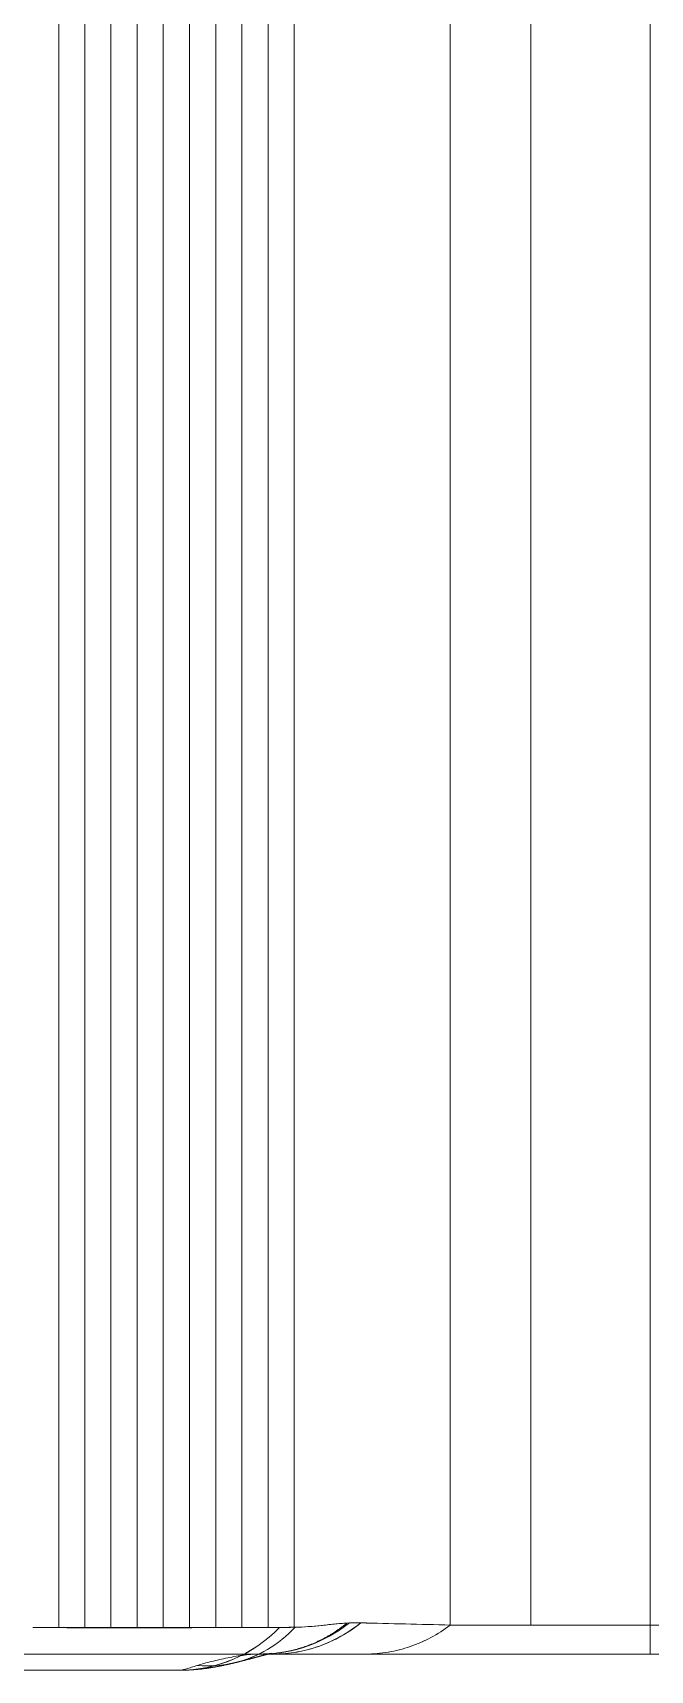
# Model space of a CAD drawing. Header units: millimetres. Extents: x 107797 to 108294, y 9317 to 9593.
# Drawn here: x 107996.84 to 108004.53, y 9347.01 to 9367.41 of the extents above; entities that cross this region are included whole.
import ezdxf

# ---------------------------------------------------------------- set-up
doc = ezdxf.new("R2010")
doc.units = ezdxf.units.MM
doc.linetypes.add('DASHED', pattern=[0])
doc.layers.add('PUNCH', color=2, linetype='Continuous')

msp = doc.modelspace()

# ---------------------------------------------------------------- linework, layer by layer
at = {"layer": 'PUNCH', "color": 11, "linetype": 'Continuous', "lineweight": 13}
for p, q in [((107997.163, 9428.615), (107997.163, 9347.544)), ((107997.488, 9428.615), (107997.488, 9347.542)), ((107997.813, 9428.615), (107997.813, 9347.542)), ((107998.139, 9428.615), (107998.139, 9347.542)), ((107998.465, 9428.615), (107998.465, 9347.543)), ((107998.792, 9428.615), (107998.792, 9347.543)), ((107999.118, 9428.615), (107999.118, 9347.544)), ((107999.445, 9428.615), (107999.445, 9347.545)), ((107999.771, 9428.615), (107999.771, 9347.546)), ((108000.096, 9428.615), (108000.096, 9347.55)), ((108002.037, 9428.615), (108002.037, 9347.575)), ((107999.777, 9347.215), (107999.841, 9347.215)), ((107999.809, 9347.222), (107999.816, 9347.224)), ((107999.842, 9347.215), (108000.99, 9347.215)), ((108000.992, 9347.215), (108004.527, 9347.215)), ((107995.597, 9347.013), (107998.671, 9347.013)), ((107998.671, 9347.013), (107998.678, 9347.013)), ((107999.361, 9347.108), (107999.362, 9347.108)), ((107999.362, 9347.108), (107999.368, 9347.11))]:
    msp.add_line(p, q, dxfattribs=at)
at = {"layer": 'PUNCH', "color": 11, "linetype": 'DASHED', "lineweight": 13}
for p, q in [((108000.096, 9428.615), (108000.096, 9347.549)), ((107999.913, 9347.545), (107996.84, 9347.545)), ((108027.88, 9347.576), (108004.527, 9347.576)), ((107991.414, 9347.215), (107999.685, 9347.215)), ((107999.685, 9347.215), (107999.777, 9347.215)), ((107999.816, 9347.224), (107999.817, 9347.224))]:
    msp.add_line(p, q, dxfattribs=at)
at = {"layer": 'PUNCH', "color": 155, "linetype": 'DASHED', "lineweight": 13}
for p, q in [((108003.042, 9428.615), (108003.042, 9347.576)), ((108004.527, 9428.615), (108004.527, 9347.576)), ((107999.362, 9347.108), (107999.364, 9347.109))]:
    msp.add_line(p, q, dxfattribs=at)
at = {"layer": 'PUNCH', "color": 11, "linetype": 'Continuous', "lineweight": 13}
for centre, major_axis, ratio, start_param, end_param in [((107998.671, 9349.013), (0, -2), 0.914375, 0, 0.747106), ((107998.89, 9349.052), (0.472, -1.944), 0.849343, 6.283045, 6.792318), ((108035.633, 9349.215), (-58.615, 0), 0.034119, 0.937094, 0.960473)]:
    msp.add_ellipse(centre, major_axis=major_axis, ratio=ratio, start_param=start_param, end_param=end_param, dxfattribs=at)
at = {"layer": 'PUNCH', "color": 155, "linetype": 'DASHED', "lineweight": 13}
for centre, major_axis, ratio, start_param, end_param in [((107998.671, 9349.013), (0, 2), 0.914375, 3.145525, 3.888408), ((107998.89, 9349.052), (-0.472, 1.944), 0.849353, 3.143609, 3.650381), ((107999.686, 9349.215), (0, 2), 0.92705, 3.14759, 3.773992), ((107999.842, 9349.215), (0, 2), 0.914375, 3.141593, 3.774967), ((107998.89, 9349.052), (-0.472, 1.944), 0.849353, 2.863373, 3.141555)]:
    msp.add_ellipse(centre, major_axis=major_axis, ratio=ratio, start_param=start_param, end_param=end_param, dxfattribs=at)
at = {"layer": 'PUNCH', "color": 11, "linetype": 'DASHED', "lineweight": 13}
for centre, major_axis, ratio, start_param, end_param in [((108035.613, 9349.215), (-58.612, 0), 0.034119, 0.937457, 0.960822), ((107999.686, 9349.215), (0, 2), 0.92705, 3.141593, 3.147591), ((107998.89, 9349.052), (0.472, -1.944), 0.849343, 6.004941, 6.283045)]:
    msp.add_ellipse(centre, major_axis=major_axis, ratio=ratio, start_param=start_param, end_param=end_param, dxfattribs=at)
at = {"layer": 'PUNCH', "color": 11, "linetype": 'Continuous', "lineweight": 13}
for points, knots in [([(107997.163, 9347.544), (107997.109, 9347.544), (107997.055, 9347.544), (107996.975, 9347.545), (107996.948, 9347.545), (107996.894, 9347.545), (107996.867, 9347.546), (107996.84, 9347.546)], [0, 0, 0, 0, 0.5, 0.5, 0.75, 0.75, 1, 1, 1, 1]), ([(107997.488, 9347.542), (107997.434, 9347.543), (107997.379, 9347.543), (107997.298, 9347.543), (107997.271, 9347.543), (107997.217, 9347.544), (107997.19, 9347.544), (107997.163, 9347.544)], [0, 0, 0, 0, 0.5, 0.5, 0.75, 0.75, 1, 1, 1, 1]), ([(107997.813, 9347.542), (107997.759, 9347.542), (107997.705, 9347.542), (107997.623, 9347.542), (107997.596, 9347.542), (107997.542, 9347.542), (107997.515, 9347.542), (107997.488, 9347.542)], [0, 0, 0, 0, 0.5, 0.5, 0.75, 0.75, 1, 1, 1, 1]), ([(107998.465, 9347.543), (107998.438, 9347.543), (107998.411, 9347.542), (107998.343, 9347.542), (107998.302, 9347.542), (107998.221, 9347.542), (107998.18, 9347.542), (107998.139, 9347.542)], [0, 0, 0, 0, 0.25, 0.25, 0.625, 0.625, 1, 1, 1, 1]), ([(107998.792, 9347.543), (107998.765, 9347.543), (107998.737, 9347.543), (107998.669, 9347.543), (107998.629, 9347.543), (107998.547, 9347.543), (107998.506, 9347.543), (107998.465, 9347.543)], [0, 0, 0, 0, 0.25, 0.25, 0.625, 0.625, 1, 1, 1, 1]), ([(107999.118, 9347.544), (107999.091, 9347.544), (107999.064, 9347.544), (107998.996, 9347.544), (107998.955, 9347.544), (107998.873, 9347.544), (107998.833, 9347.543), (107998.792, 9347.543)], [0, 0, 0, 0, 0.25, 0.25, 0.625, 0.625, 1, 1, 1, 1]), ([(107999.445, 9347.545), (107999.418, 9347.545), (107999.39, 9347.545), (107999.322, 9347.545), (107999.282, 9347.545), (107999.2, 9347.544), (107999.159, 9347.544), (107999.118, 9347.544)], [0, 0, 0, 0, 0.25, 0.25, 0.625, 0.625, 1, 1, 1, 1]), ([(107999.771, 9347.546), (107999.744, 9347.546), (107999.717, 9347.545), (107999.649, 9347.545), (107999.608, 9347.545), (107999.526, 9347.545), (107999.486, 9347.545), (107999.445, 9347.545)], [0, 0, 0, 0, 0.25, 0.25, 0.625, 0.625, 1, 1, 1, 1]), ([(107999.685, 9347.215), (107999.699, 9347.215), (107999.726, 9347.215), (107999.767, 9347.217), (107999.808, 9347.219), (107999.848, 9347.223), (107999.889, 9347.228), (107999.93, 9347.233), (107999.97, 9347.24), (108000.01, 9347.247), (108000.05, 9347.256), (108000.091, 9347.265), (108000.13, 9347.276), (108000.17, 9347.288), (108000.209, 9347.3), (108000.248, 9347.314), (108000.287, 9347.328), (108000.319, 9347.341), (108000.345, 9347.352), (108000.364, 9347.36), (108000.382, 9347.369), (108000.401, 9347.378), (108000.42, 9347.387), (108000.438, 9347.396), (108000.457, 9347.405), (108000.475, 9347.415), (108000.493, 9347.425), (108000.511, 9347.435), (108000.529, 9347.446), (108000.547, 9347.456), (108000.565, 9347.467), (108000.583, 9347.478), (108000.6, 9347.489), (108000.618, 9347.501), (108000.635, 9347.513), (108000.652, 9347.525), (108000.669, 9347.537), (108000.686, 9347.549), (108000.703, 9347.562), (108000.72, 9347.575), (108000.736, 9347.588), (108000.747, 9347.597), (108000.753, 9347.601)], [0, 0, 0, 0, 0.035537, 0.071104, 0.106699, 0.142323, 0.177976, 0.213655, 0.249362, 0.285096, 0.320857, 0.356644, 0.392456, 0.428293, 0.464156, 0.500042, 0.535953, 0.571887, 0.589666, 0.60745, 0.62524, 0.643035, 0.660836, 0.678642, 0.696454, 0.71427, 0.732092, 0.749919, 0.767751, 0.785588, 0.80343, 0.821276, 0.839128, 0.856985, 0.874846, 0.892711, 0.910582, 0.928457, 0.946336, 0.96422, 0.982108, 1, 1, 1, 1]), ([(107999.914, 9347.546), (107999.902, 9347.546), (107999.89, 9347.546), (107999.86, 9347.546), (107999.842, 9347.546), (107999.807, 9347.546), (107999.789, 9347.546), (107999.771, 9347.546)], [0, 0, 0, 0, 0.25, 0.25, 0.625, 0.625, 1, 1, 1, 1]), ([(107999.914, 9347.546), (107999.944, 9347.546), (107999.974, 9347.546), (108000.035, 9347.548), (108000.065, 9347.549), (108000.096, 9347.55)], [0, 0, 0, 0, 0.5, 0.5, 1, 1, 1, 1]), ([(108000.106, 9347.55), (108000.214, 9347.55), (108000.322, 9347.56), (108000.483, 9347.577), (108000.537, 9347.583), (108000.645, 9347.594), (108000.699, 9347.598), (108000.753, 9347.601)], [0, 0, 0, 0, 0.5, 0.5, 0.75, 0.75, 1, 1, 1, 1]), ([(108002.038, 9347.574), (108002.092, 9347.574), (108002.153, 9347.574), (108002.257, 9347.574), (108002.294, 9347.574), (108002.352, 9347.574), (108002.372, 9347.574), (108002.413, 9347.574), (108002.434, 9347.574), (108002.54, 9347.573), (108002.632, 9347.573), (108002.828, 9347.573), (108002.931, 9347.573), (108003.069, 9347.573), (108003.097, 9347.573), (108003.153, 9347.573), (108003.182, 9347.574), (108003.268, 9347.574), (108003.326, 9347.574), (108003.504, 9347.574), (108003.625, 9347.574), (108003.813, 9347.574), (108003.877, 9347.574), (108003.973, 9347.574), (108004.005, 9347.574), (108004.07, 9347.575), (108004.103, 9347.575), (108004.265, 9347.575), (108004.396, 9347.575), (108004.528, 9347.575)], [0, 0, 0, 0, 0.125, 0.125, 0.1875, 0.1875, 0.21875, 0.21875, 0.25, 0.25, 0.375, 0.375, 0.5, 0.5, 0.53125, 0.53125, 0.5625, 0.5625, 0.625, 0.625, 0.75, 0.75, 0.8125, 0.8125, 0.84375, 0.84375, 0.875, 0.875, 1, 1, 1, 1]), ([(107999.363, 9347.108), (107999.364, 9347.109), (107999.368, 9347.11), (107999.375, 9347.111), (107999.382, 9347.113), (107999.387, 9347.114), (107999.389, 9347.115), (107999.395, 9347.116), (107999.405, 9347.119), (107999.417, 9347.122), (107999.43, 9347.125), (107999.442, 9347.128), (107999.453, 9347.131), (107999.465, 9347.134), (107999.476, 9347.137), (107999.487, 9347.14), (107999.498, 9347.143), (107999.508, 9347.145), (107999.518, 9347.148), (107999.528, 9347.15), (107999.537, 9347.153), (107999.546, 9347.155), (107999.555, 9347.158), (107999.563, 9347.16), (107999.571, 9347.162), (107999.58, 9347.164), (107999.59, 9347.167), (107999.6, 9347.17), (107999.61, 9347.172), (107999.62, 9347.175), (107999.629, 9347.177), (107999.638, 9347.18), (107999.647, 9347.182), (107999.656, 9347.185), (107999.664, 9347.187), (107999.672, 9347.189), (107999.68, 9347.191), (107999.687, 9347.193), (107999.695, 9347.195), (107999.702, 9347.197), (107999.708, 9347.198), (107999.715, 9347.2), (107999.721, 9347.202), (107999.727, 9347.203), (107999.733, 9347.204), (107999.739, 9347.206), (107999.744, 9347.207), (107999.749, 9347.208), (107999.754, 9347.21), (107999.759, 9347.211), (107999.763, 9347.212), (107999.767, 9347.213), (107999.771, 9347.214), (107999.775, 9347.215), (107999.779, 9347.216), (107999.782, 9347.216), (107999.786, 9347.217), (107999.789, 9347.218), (107999.792, 9347.219), (107999.795, 9347.219), (107999.798, 9347.22), (107999.801, 9347.221), (107999.803, 9347.221), (107999.805, 9347.221), (107999.807, 9347.222), (107999.809, 9347.222), (107999.811, 9347.223), (107999.812, 9347.223), (107999.813, 9347.223), (107999.814, 9347.223), (107999.815, 9347.223), (107999.816, 9347.224), (107999.816, 9347.224), (107999.817, 9347.224), (107999.817, 9347.224), (107999.817, 9347.224), (107999.817, 9347.224)], [0, 0, 0, 0, 0.004402, 0.016726, 0.028861, 0.032813, 0.036254, 0.039912, 0.057064, 0.074023, 0.090792, 0.107367, 0.123747, 0.139927, 0.155908, 0.171686, 0.187262, 0.202634, 0.217802, 0.232766, 0.247527, 0.262084, 0.27644, 0.288535, 0.30252, 0.316806, 0.334641, 0.352253, 0.369637, 0.386793, 0.403726, 0.420437, 0.436929, 0.453204, 0.469266, 0.485117, 0.500762, 0.516202, 0.531442, 0.546484, 0.561333, 0.575992, 0.590464, 0.604753, 0.618863, 0.632798, 0.646561, 0.660156, 0.673588, 0.686858, 0.699973, 0.712934, 0.725747, 0.738415, 0.750964, 0.763544, 0.776812, 0.789953, 0.802969, 0.815862, 0.828637, 0.841296, 0.853844, 0.866284, 0.87862, 0.890855, 0.902992, 0.915036, 0.92699, 0.938857, 0.950641, 0.962346, 0.973975, 0.985531, 0.997019, 1, 1, 1, 1]), ([(108004.527, 9347.215), (108009.645, 9347.215), (108014.762, 9347.215), (108022.547, 9347.215), (108025.213, 9347.215), (108027.88, 9347.215)], [0, 0, 0, 0, 0.657432, 0.657432, 1, 1, 1, 1]), ([(107998.678, 9347.013), (107998.679, 9347.013), (107998.681, 9347.013), (107998.685, 9347.013), (107998.691, 9347.013), (107998.697, 9347.013), (107998.703, 9347.013), (107998.711, 9347.013), (107998.719, 9347.014), (107998.728, 9347.014), (107998.734, 9347.014), (107998.737, 9347.014)], [0, 0, 0, 0, 0.035772, 0.118734, 0.211446, 0.314797, 0.429705, 0.557099, 0.697907, 0.853021, 1, 1, 1, 1]), ([(107998.679, 9347.013), (107998.679, 9347.013), (107998.681, 9347.013), (107998.685, 9347.013), (107998.691, 9347.013), (107998.697, 9347.013), (107998.704, 9347.013), (107998.712, 9347.013), (107998.721, 9347.014), (107998.731, 9347.014), (107998.741, 9347.014), (107998.751, 9347.014), (107998.758, 9347.015), (107998.761, 9347.015), (107998.764, 9347.015), (107998.771, 9347.015), (107998.782, 9347.016), (107998.798, 9347.017), (107998.814, 9347.018), (107998.83, 9347.019), (107998.845, 9347.02), (107998.86, 9347.021), (107998.875, 9347.022), (107998.889, 9347.024), (107998.903, 9347.025), (107998.917, 9347.026), (107998.93, 9347.028), (107998.943, 9347.029), (107998.955, 9347.031), (107998.968, 9347.032), (107998.979, 9347.034), (107998.991, 9347.035), (107999.001, 9347.037), (107999.012, 9347.038), (107999.022, 9347.04), (107999.032, 9347.041), (107999.041, 9347.043), (107999.05, 9347.044), (107999.06, 9347.046), (107999.072, 9347.048), (107999.086, 9347.05), (107999.099, 9347.052), (107999.112, 9347.054), (107999.125, 9347.057), (107999.137, 9347.059), (107999.15, 9347.061), (107999.162, 9347.064), (107999.174, 9347.066), (107999.185, 9347.068), (107999.196, 9347.071), (107999.208, 9347.073), (107999.218, 9347.075), (107999.229, 9347.078), (107999.239, 9347.08), (107999.249, 9347.082), (107999.259, 9347.084), (107999.268, 9347.086), (107999.278, 9347.088), (107999.287, 9347.09), (107999.295, 9347.092), (107999.304, 9347.094), (107999.312, 9347.096), (107999.319, 9347.098), (107999.324, 9347.099), (107999.328, 9347.1), (107999.335, 9347.102), (107999.344, 9347.104), (107999.354, 9347.106), (107999.36, 9347.108), (107999.361, 9347.108)], [0, 0, 0, 0, 0.001042, 0.007842, 0.015404, 0.023792, 0.033074, 0.043319, 0.054591, 0.066956, 0.080468, 0.095172, 0.103036, 0.106212, 0.10907, 0.11187, 0.132997, 0.153683, 0.174097, 0.194216, 0.214023, 0.233501, 0.252631, 0.271398, 0.289786, 0.307781, 0.325371, 0.342544, 0.359293, 0.375608, 0.391484, 0.406918, 0.421906, 0.436448, 0.450544, 0.464198, 0.477411, 0.49019, 0.502694, 0.522942, 0.54263, 0.562139, 0.581461, 0.600593, 0.61953, 0.638268, 0.656802, 0.675128, 0.69324, 0.711135, 0.728807, 0.746252, 0.763465, 0.780442, 0.797179, 0.813672, 0.829917, 0.84591, 0.861649, 0.877131, 0.892353, 0.907314, 0.922012, 0.930308, 0.93787, 0.945081, 0.968547, 0.991785, 1, 1, 1, 1]), ([(107999.241, 9347.08), (107999.243, 9347.081), (107999.248, 9347.082), (107999.257, 9347.084), (107999.268, 9347.086), (107999.278, 9347.088), (107999.288, 9347.091), (107999.298, 9347.093), (107999.308, 9347.095), (107999.317, 9347.097), (107999.326, 9347.1), (107999.335, 9347.102), (107999.343, 9347.104), (107999.352, 9347.106), (107999.357, 9347.107), (107999.361, 9347.108), (107999.361, 9347.108)], [0, 0, 0, 0, 0.043151, 0.127917, 0.211632, 0.294275, 0.375825, 0.456264, 0.535573, 0.613736, 0.690741, 0.766574, 0.841226, 0.91469, 0.987727, 1, 1, 1, 1])]:
    msp.add_open_spline(points, degree=3, knots=knots, dxfattribs=at)
for points in [[(107997.813, 9347.542), (107997.922, 9347.542), (107998.03, 9347.542), (107998.139, 9347.542)], [(108000.096, 9347.55), (108000.099, 9347.55), (108000.103, 9347.55), (108000.106, 9347.55)], [(108000.753, 9347.601), (108000.81, 9347.604), (108000.867, 9347.605), (108000.925, 9347.604)]]:
    msp.add_open_spline(points, degree=3, dxfattribs=at)
at = {"layer": 'PUNCH', "color": 155, "linetype": 'Continuous', "lineweight": 13}
for points in [[(107999.842, 9347.215), (107999.938, 9347.215), (108000.035, 9347.224), (108000.226, 9347.257), (108000.32, 9347.282), (108000.503, 9347.348), (108000.593, 9347.389), (108000.764, 9347.485), (108000.847, 9347.541), (108000.925, 9347.604)], [(108000.99, 9347.215), (108001.083, 9347.215), (108001.176, 9347.223), (108001.36, 9347.254), (108001.451, 9347.277), (108001.628, 9347.338), (108001.715, 9347.376), (108001.881, 9347.466), (108001.962, 9347.518), (108002.038, 9347.576)], [(108004.527, 9347.215), (108004.527, 9347.215), (108004.527, 9347.223), (108004.527, 9347.254), (108004.527, 9347.277), (108004.527, 9347.338), (108004.527, 9347.376), (108004.527, 9347.465), (108004.527, 9347.517), (108004.527, 9347.576)]]:
    msp.add_open_spline(points, degree=3, knots=[0, 0, 0, 0, 0.25, 0.25, 0.5, 0.5, 0.75, 0.75, 1, 1, 1, 1], dxfattribs=at)
at = {"layer": 'PUNCH', "color": 11, "linetype": 'DASHED', "lineweight": 13}
for points, knots in [([(108000.096, 9347.549), (108000.065, 9347.548), (108000.035, 9347.547), (107999.974, 9347.546), (107999.944, 9347.545), (107999.913, 9347.545)], [0, 0, 0, 0, 0.5, 0.5, 1, 1, 1, 1]), ([(108000.782, 9347.602), (108000.725, 9347.6), (108000.669, 9347.595), (108000.556, 9347.585), (108000.5, 9347.578), (108000.331, 9347.56), (108000.218, 9347.55), (108000.106, 9347.549)], [0, 0, 0, 0, 0.25, 0.25, 0.5, 0.5, 1, 1, 1, 1]), ([(108003.042, 9347.576), (108002.931, 9347.576), (108002.827, 9347.576), (108002.631, 9347.576), (108002.54, 9347.576), (108002.434, 9347.576), (108002.413, 9347.576), (108002.372, 9347.576), (108002.352, 9347.576), (108002.294, 9347.576), (108002.257, 9347.576), (108002.152, 9347.576), (108002.091, 9347.576), (108002.038, 9347.576)], [0, 0, 0, 0, 0.25, 0.25, 0.5, 0.5, 0.5625, 0.5625, 0.625, 0.625, 0.75, 0.75, 1, 1, 1, 1]), ([(108004.527, 9347.576), (108004.395, 9347.576), (108004.265, 9347.576), (108004.007, 9347.576), (108003.88, 9347.576), (108003.723, 9347.576), (108003.692, 9347.576), (108003.63, 9347.576), (108003.599, 9347.576), (108003.506, 9347.576), (108003.446, 9347.576), (108003.267, 9347.576), (108003.152, 9347.576), (108003.042, 9347.576)], [0, 0, 0, 0, 0.25, 0.25, 0.5, 0.5, 0.5625, 0.5625, 0.625, 0.625, 0.75, 0.75, 1, 1, 1, 1]), ([(107999.817, 9347.224), (107999.817, 9347.224), (107999.817, 9347.224), (107999.816, 9347.224), (107999.816, 9347.224), (107999.815, 9347.224), (107999.815, 9347.223), (107999.814, 9347.223), (107999.813, 9347.223), (107999.811, 9347.223), (107999.81, 9347.223), (107999.808, 9347.222), (107999.806, 9347.222), (107999.804, 9347.222), (107999.802, 9347.222), (107999.8, 9347.221), (107999.797, 9347.221), (107999.795, 9347.221), (107999.792, 9347.22), (107999.789, 9347.22), (107999.786, 9347.22), (107999.782, 9347.219), (107999.779, 9347.219), (107999.775, 9347.219), (107999.771, 9347.218), (107999.767, 9347.218), (107999.762, 9347.218), (107999.758, 9347.217), (107999.753, 9347.217), (107999.748, 9347.217), (107999.743, 9347.217), (107999.738, 9347.216), (107999.732, 9347.216), (107999.727, 9347.216), (107999.721, 9347.216), (107999.715, 9347.215), (107999.709, 9347.215), (107999.706, 9347.215), (107999.704, 9347.215), (107999.703, 9347.215), (107999.703, 9347.215), (107999.701, 9347.215), (107999.7, 9347.215), (107999.699, 9347.215), (107999.698, 9347.215), (107999.697, 9347.215), (107999.696, 9347.215), (107999.696, 9347.215), (107999.696, 9347.215)], [0, 0, 0, 0, 0.019586, 0.046083, 0.072445, 0.09868, 0.124798, 0.150806, 0.176713, 0.202527, 0.228258, 0.253913, 0.279501, 0.30503, 0.33051, 0.355948, 0.381353, 0.406725, 0.431124, 0.456992, 0.482897, 0.508844, 0.534844, 0.560904, 0.587033, 0.61324, 0.639534, 0.665923, 0.692416, 0.719022, 0.74575, 0.772608, 0.799606, 0.826751, 0.854053, 0.881521, 0.909162, 0.923048, 0.93001, 0.931444, 0.932879, 0.943295, 0.953493, 0.963482, 0.973288, 0.982938, 0.992457, 1, 1, 1, 1])]:
    msp.add_open_spline(points, degree=3, knots=knots, dxfattribs=at)
for points in [[(108000.106, 9347.549), (108000.102, 9347.549), (108000.099, 9347.549), (108000.096, 9347.549)], [(108000.924, 9347.603), (108000.877, 9347.604), (108000.829, 9347.604), (108000.782, 9347.602)]]:
    msp.add_open_spline(points, degree=3, dxfattribs=at)
at = {"layer": 'PUNCH', "color": 155, "linetype": 'DASHED', "lineweight": 13}
for points, knots in [([(108000.989, 9347.215), (108001.082, 9347.215), (108001.175, 9347.223), (108001.359, 9347.254), (108001.45, 9347.277), (108001.628, 9347.338), (108001.714, 9347.376), (108001.881, 9347.466), (108001.961, 9347.517), (108002.038, 9347.576)], [0, 0, 0, 0, 0.25, 0.25, 0.5, 0.5, 0.75, 0.75, 1, 1, 1, 1]), ([(108004.527, 9347.215), (108004.527, 9347.215), (108004.527, 9347.223), (108004.527, 9347.254), (108004.527, 9347.277), (108004.527, 9347.338), (108004.527, 9347.376), (108004.527, 9347.466), (108004.527, 9347.518), (108004.527, 9347.576)], [0, 0, 0, 0, 0.25, 0.25, 0.5, 0.5, 0.75, 0.75, 1, 1, 1, 1]), ([(107999.686, 9347.215), (107999.677, 9347.215), (107999.669, 9347.215), (107999.651, 9347.215), (107999.626, 9347.214), (107999.6, 9347.213), (107999.547, 9347.209), (107999.512, 9347.206), (107999.407, 9347.193), (107999.336, 9347.182), (107999.198, 9347.154), (107999.13, 9347.138), (107999.003, 9347.106), (107998.943, 9347.089), (107998.89, 9347.073)], [0, 0, 0, 0, 0.03125, 0.03125, 0.0625, 0.125, 0.125, 0.25, 0.25, 0.5, 0.5, 0.75, 0.75, 1, 1, 1, 1]), ([(107998.89, 9347.073), (107998.943, 9347.089), (107999.003, 9347.106), (107999.13, 9347.138), (107999.198, 9347.154), (107999.336, 9347.182), (107999.407, 9347.193), (107999.547, 9347.21), (107999.617, 9347.215), (107999.686, 9347.215)], [0, 0, 0, 0, 0.25, 0.25, 0.5, 0.5, 0.75, 0.75, 1, 1, 1, 1]), ([(107998.89, 9347.073), (107998.863, 9347.065), (107998.838, 9347.057), (107998.804, 9347.047), (107998.793, 9347.043), (107998.772, 9347.037), (107998.763, 9347.034), (107998.735, 9347.026), (107998.719, 9347.021), (107998.698, 9347.016), (107998.689, 9347.015), (107998.68, 9347.013), (107998.676, 9347.013), (107998.673, 9347.013), (107998.672, 9347.013), (107998.671, 9347.013)], [0, 0, 0, 0, 0.25, 0.25, 0.375, 0.375, 0.5, 0.5, 0.75, 0.75, 0.875, 0.9375, 0.96875, 0.96875, 1, 1, 1, 1]), ([(107998.671, 9347.013), (107998.671, 9347.013), (107998.671, 9347.013), (107998.671, 9347.013), (107998.671, 9347.013), (107998.671, 9347.013), (107998.672, 9347.013), (107998.673, 9347.013), (107998.675, 9347.013), (107998.68, 9347.013), (107998.689, 9347.015), (107998.698, 9347.016), (107998.719, 9347.021), (107998.735, 9347.026), (107998.763, 9347.034), (107998.772, 9347.037), (107998.793, 9347.043), (107998.804, 9347.047), (107998.838, 9347.057), (107998.863, 9347.065), (107998.89, 9347.073)], [0, 0, 0, 0, 0.000977, 0.000977, 0.001953, 0.003906, 0.007812, 0.015625, 0.03125, 0.0625, 0.125, 0.25, 0.25, 0.5, 0.5, 0.625, 0.625, 0.75, 0.75, 1, 1, 1, 1])]:
    msp.add_open_spline(points, degree=3, knots=knots, dxfattribs=at)

doc.saveas('drawing.dxf')
